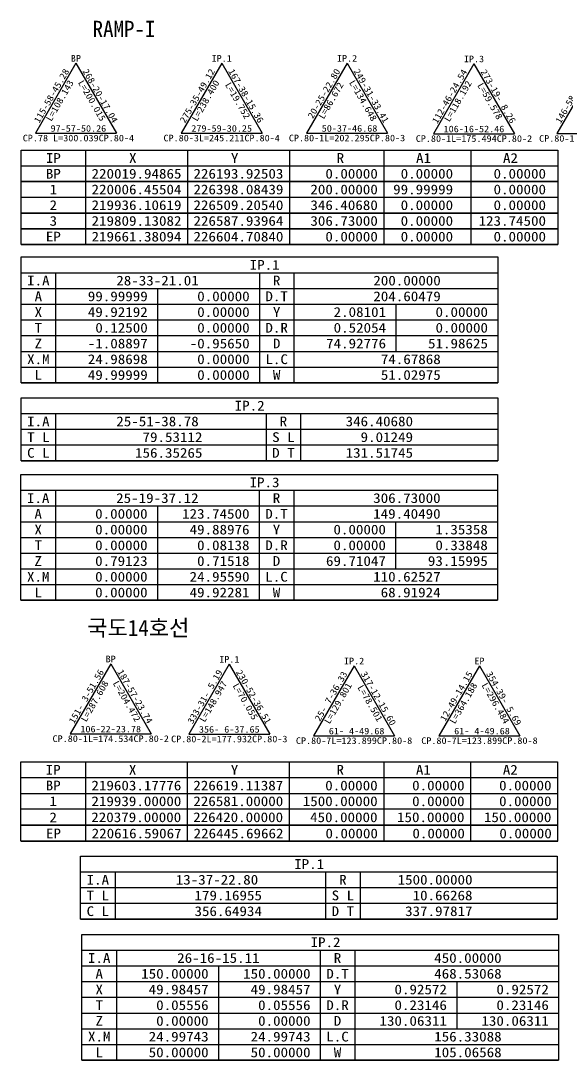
# Model space of a CAD drawing. Extents: x 233244 to 234009, y 219707 to 220193.
# Drawn here: x 233243.8 to 233499, y 219706.9 to 220192.6 of the extents above; entities that cross this region are included whole.
import ezdxf
from ezdxf.enums import TextEntityAlignment as Align

# ---------------------------------------------------------------- set-up
doc = ezdxf.new("R2010")
doc.units = 0
doc.header["$LTSCALE"] = 127
doc.header["$MEASUREMENT"] = 0
for name, color, linetype in [('CA-ALGN-TEXT', 3, 'CONTINUOUS'), ('CA-LEAD', 1, 'CONTINUOUS'), ('CA-TABL-LIN1', 4, 'CONTINUOUS'), ('CA-TABL-LIN2', 1, 'CONTINUOUS'), ('CA-TABL-TEX1', 6, 'CONTINUOUS'), ('CA-TABL-TEX2', 3, 'CONTINUOUS'), ('CA-TEXT', 3, 'CONTINUOUS'), ('CZ-TEX1', 6, 'CONTINUOUS')]:
    doc.layers.add(name, color=color, linetype=linetype)
doc.styles.add('GHS', font='DotumChe.ttf')

msp = doc.modelspace()

# ---------------------------------------------------------------- linework, layer by layer
at = {"layer": 'CA-LEAD'}
for p, q in [((233269.49, 220172.8), (233250.59, 220140.06)), ((233269.49, 220172.8), (233288.39, 220140.06)), ((233337.58, 220172.8), (233318.68, 220140.06)), ((233337.58, 220172.8), (233356.48, 220140.06)), ((233396.12, 220172.82), (233377.22, 220140.08)), ((233396.12, 220172.82), (233415.02, 220140.08)), ((233455.4, 220172.55), (233436.5, 220139.81)), ((233455.4, 220172.55), (233474.3, 220139.81)), ((233513.01, 220172.61), (233494.11, 220139.88)), ((233250.59, 220140.06), (233288.39, 220140.06)), ((233318.68, 220140.06), (233356.48, 220140.06)), ((233377.22, 220140.08), (233415.02, 220140.08)), ((233436.5, 220139.81), (233474.3, 220139.81)), ((233494.11, 220139.88), (233531.91, 220139.88)), ((233285.76, 219892.12), (233266.86, 219859.38)), ((233285.76, 219892.12), (233304.66, 219859.38)), ((233341.14, 219891.97), (233322.24, 219859.24)), ((233341.14, 219891.97), (233360.04, 219859.24)), ((233399.43, 219891.19), (233380.53, 219858.45)), ((233399.43, 219891.19), (233418.33, 219858.45)), ((233457.98, 219891.19), (233439.08, 219858.45)), ((233457.98, 219891.19), (233476.88, 219858.45)), ((233266.86, 219859.38), (233304.66, 219859.38)), ((233322.24, 219859.24), (233360.04, 219859.24)), ((233380.53, 219858.45), (233418.33, 219858.45)), ((233439.08, 219858.45), (233476.88, 219858.45))]:
    msp.add_line(p, q, dxfattribs=at)
at = {"layer": 'CA-TABL-LIN1'}
for p, q in [((233243.91, 220088.07), (233243.91, 220132.17)), ((233243.91, 220132.17), (233494.51, 220132.17)), ((233494.51, 220132.17), (233494.51, 220088.07)), ((233243.91, 220124.82), (233494.51, 220124.82)), ((233243.91, 220023.43), (233243.91, 220082.23)), ((233243.91, 220082.23), (233466.51, 220082.23)), ((233466.51, 220082.23), (233466.51, 220023.43)), ((233243.91, 220074.88), (233466.51, 220074.88)), ((233243.91, 220023.43), (233466.51, 220023.43)), ((233466.51, 220023.43), (233243.91, 220023.43)), ((233243.91, 219987.03), (233243.91, 220016.43)), ((233243.91, 220016.43), (233466.51, 220016.43)), ((233466.51, 220016.43), (233466.51, 219987.03)), ((233243.91, 220009.08), (233466.51, 220009.08)), ((233243.91, 219987.03), (233466.51, 219987.03)), ((233466.51, 219987.03), (233243.91, 219987.03)), ((233243.84, 219921.78), (233243.84, 219980.58)), ((233243.84, 219980.58), (233466.44, 219980.58)), ((233466.44, 219980.58), (233466.44, 219921.78)), ((233243.84, 219973.23), (233466.44, 219973.23)), ((233243.84, 219921.78), (233466.44, 219921.78)), ((233466.44, 219921.78), (233243.84, 219921.78)), ((233243.84, 219809.17), (233243.84, 219846.27)), ((233243.84, 219846.27), (233494.44, 219846.27)), ((233494.44, 219846.27), (233494.44, 219809.17)), ((233243.84, 219838.92), (233494.44, 219838.92)), ((233494.56, 219809.17), (233243.84, 219809.17)), ((233271.69, 219772.84), (233271.69, 219802.24)), ((233271.69, 219802.24), (233494.29, 219802.24)), ((233494.29, 219802.24), (233494.29, 219772.84)), ((233271.69, 219794.89), (233494.29, 219794.89)), ((233271.69, 219772.84), (233494.29, 219772.84)), ((233494.29, 219772.84), (233271.69, 219772.84)), ((233272.34, 219706.87), (233272.34, 219765.67)), ((233272.34, 219765.67), (233494.94, 219765.67)), ((233494.94, 219765.67), (233494.94, 219706.87)), ((233272.34, 219758.32), (233494.94, 219758.32)), ((233272.34, 219706.87), (233494.94, 219706.87)), ((233494.94, 219706.87), (233272.34, 219706.87))]:
    msp.add_line(p, q, dxfattribs=at)
at = {"layer": 'CA-TABL-LIN2'}
for p, q in [((233274.01, 220132.17), (233274.01, 220088.07)), ((233321.61, 220132.17), (233321.61, 220088.07)), ((233369.21, 220132.17), (233369.21, 220088.07)), ((233413.31, 220132.17), (233413.31, 220088.07)), ((233453.91, 220132.17), (233453.91, 220088.07)), ((233243.91, 220117.47), (233494.51, 220117.47)), ((233494.51, 220117.47), (233243.91, 220117.47)), ((233243.91, 220110.12), (233494.51, 220110.12)), ((233243.91, 220102.77), (233494.51, 220102.77)), ((233494.51, 220102.77), (233243.91, 220102.77)), ((233243.91, 220095.42), (233494.51, 220095.42)), ((233494.51, 220095.42), (233243.91, 220095.42)), ((233243.91, 220088.07), (233494.51, 220088.07)), ((233494.51, 220088.07), (233243.91, 220088.07)), ((233260.01, 220074.88), (233260.01, 220023.43)), ((233355.21, 220074.88), (233355.21, 220023.43)), ((233371.31, 220074.88), (233371.31, 220023.43)), ((233243.91, 220067.53), (233466.51, 220067.53)), ((233307.61, 220067.53), (233307.61, 220023.43)), ((233243.91, 220060.18), (233466.51, 220060.18)), ((233418.91, 220060.18), (233418.91, 220038.13)), ((233243.91, 220052.83), (233466.51, 220052.83)), ((233243.91, 220045.48), (233466.51, 220045.48)), ((233243.91, 220038.13), (233466.51, 220038.13)), ((233243.91, 220030.78), (233466.51, 220030.78)), ((233260.01, 220009.08), (233260.01, 219987.03)), ((233358.36, 220009.08), (233358.36, 219987.03)), ((233374.46, 220009.08), (233374.46, 219987.03)), ((233243.91, 220001.73), (233466.51, 220001.73)), ((233243.91, 219994.38), (233466.51, 219994.38)), ((233259.94, 219973.23), (233259.94, 219921.78)), ((233355.14, 219973.23), (233355.14, 219921.78)), ((233371.24, 219973.23), (233371.24, 219921.78)), ((233243.84, 219965.88), (233466.44, 219965.88)), ((233307.54, 219965.88), (233307.54, 219921.78)), ((233243.84, 219958.53), (233466.44, 219958.53)), ((233418.84, 219958.53), (233418.84, 219936.48)), ((233243.84, 219951.18), (233466.44, 219951.18)), ((233243.84, 219943.83), (233466.44, 219943.83)), ((233243.84, 219936.48), (233466.44, 219936.48)), ((233243.84, 219929.13), (233466.44, 219929.13)), ((233273.94, 219846.27), (233273.94, 219809.17)), ((233321.54, 219846.27), (233321.54, 219809.17)), ((233369.14, 219846.27), (233369.14, 219809.17)), ((233413.24, 219846.27), (233413.24, 219809.17)), ((233453.84, 219846.27), (233453.84, 219809.17)), ((233243.84, 219831.57), (233494.44, 219831.57)), ((233494.44, 219824.22), (233243.84, 219824.22)), ((233494.37, 219816.74), (233243.77, 219816.74)), ((233243.77, 219816.74), (233494.37, 219816.74)), ((233243.96, 219809.17), (233494.56, 219809.17)), ((233287.79, 219794.89), (233287.79, 219772.84)), ((233386.14, 219794.89), (233386.14, 219772.84)), ((233402.24, 219794.89), (233402.24, 219772.84)), ((233271.69, 219787.54), (233494.29, 219787.54)), ((233271.69, 219780.19), (233494.29, 219780.19)), ((233288.44, 219758.32), (233288.44, 219706.87)), ((233383.64, 219758.32), (233383.64, 219706.87)), ((233399.74, 219758.32), (233399.74, 219706.87)), ((233272.34, 219750.97), (233494.94, 219750.97)), ((233336.04, 219750.97), (233336.04, 219706.87)), ((233272.34, 219743.62), (233494.94, 219743.62)), ((233447.34, 219743.62), (233447.34, 219721.57)), ((233272.34, 219736.27), (233494.94, 219736.27)), ((233272.34, 219728.92), (233494.94, 219728.92)), ((233272.34, 219721.57), (233494.94, 219721.57)), ((233272.34, 219714.22), (233494.94, 219714.22))]:
    msp.add_line(p, q, dxfattribs=at)

# ---------------------------------------------------------------- texts
at = {"layer": 'CA-ALGN-TEXT', "style": 'GHS', "width": 1.128305}
for s, p, p2 in [('BP', (233267.13, 220173.51), (233271.85, 220173.51)), ('IP.1', (233332.86, 220173.51), (233342.31, 220173.51)), ('IP.2', (233391.4, 220173.53), (233400.85, 220173.53)), ('IP.3', (233450.68, 220173.26), (233460.13, 220173.26)), ('CP.78', (233244.68, 220136.28), (233256.5, 220136.28)), ('CP.80-4', (233280.12, 220136.28), (233296.66, 220136.28)), ('CP.80-3', (233310.41, 220136.28), (233326.95, 220136.28)), ('CP.80-4', (233348.21, 220136.28), (233364.75, 220136.28)), ('CP.80-1', (233368.95, 220136.3), (233385.49, 220136.3)), ('CP.80-3', (233406.75, 220136.3), (233423.29, 220136.3)), ('CP.80-1', (233428.23, 220136.03), (233444.77, 220136.03)), ('CP.80-2', (233466.03, 220136.03), (233482.57, 220136.03)), ('CP.80-1', (233485.84, 220136.1), (233502.38, 220136.1)), ('BP', (233283.4, 219892.83), (233288.13, 219892.83)), ('IP.1', (233336.42, 219892.68), (233345.87, 219892.68)), ('IP.2', (233394.71, 219891.9), (233404.16, 219891.9)), ('EP', (233455.62, 219891.9), (233460.35, 219891.9)), ('CP.80-1', (233258.59, 219855.6), (233275.13, 219855.6)), ('CP.80-2', (233296.39, 219855.6), (233312.93, 219855.6)), ('CP.80-2', (233313.97, 219855.46), (233330.51, 219855.46)), ('CP.80-3', (233351.77, 219855.46), (233368.31, 219855.46)), ('CP.80-7', (233372.26, 219854.67), (233388.8, 219854.67)), ('CP.80-8', (233410.06, 219854.67), (233426.6, 219854.67)), ('CP.80-7', (233430.81, 219854.67), (233447.35, 219854.67)), ('CP.80-8', (233468.61, 219854.67), (233485.15, 219854.67))]:
    msp.add_text(s, height=3.071, dxfattribs=at).set_placement(p, p2, align=Align.FIT)
at = {"layer": 'CA-TABL-TEX1', "style": 'GHS', "width": 1.128305}
for s, p, p2 in [('IP', (233255.46, 220126.22), (233262.46, 220126.22)), ('X', (233294.31, 220126.22), (233297.81, 220126.22)), ('Y', (233341.91, 220126.22), (233345.41, 220126.22)), ('R', (233391.26, 220126.22), (233394.76, 220126.22)), ('A1', (233428.36, 220126.22), (233435.36, 220126.22)), ('A2', (233468.96, 220126.22), (233475.96, 220126.22)), ('IP.1', (233350.66, 220076.28), (233364.66, 220076.28)), ('IP.2', (233343.66, 220010.48), (233357.66, 220010.48)), ('IP.3', (233350.59, 219974.63), (233364.59, 219974.63)), ('IP', (233255.39, 219840.32), (233262.39, 219840.32)), ('X', (233294.24, 219840.32), (233297.74, 219840.32)), ('Y', (233341.84, 219840.32), (233345.34, 219840.32)), ('R', (233391.19, 219840.32), (233394.69, 219840.32)), ('A1', (233428.29, 219840.32), (233435.29, 219840.32)), ('A2', (233468.89, 219840.32), (233475.89, 219840.32)), ('IP.1', (233371.44, 219796.29), (233385.44, 219796.29)), ('IP.2', (233379.09, 219759.72), (233393.09, 219759.72))]:
    msp.add_text(s, height=4.55, dxfattribs=at).set_placement(p, p2, align=Align.FIT)
at = {"layer": 'CA-TABL-TEX2', "style": 'GHS', "width": 1.128305}
for s, p, p2 in [('BP', (233255.46, 220118.87), (233262.46, 220118.87)), ('220019.94865', (233276.81, 220118.87), (233318.81, 220118.87)), ('226193.92503', (233324.41, 220118.87), (233366.41, 220118.87)), ('    0.00000', (233372.01, 220118.87), (233410.51, 220118.87)), ('   0.00000', (233410.67, 220118.87), (233445.67, 220118.87)), ('   0.00000', (233454.06, 220118.87), (233489.06, 220118.87)), ('1', (233257.21, 220111.52), (233260.71, 220111.52)), ('220006.45504', (233276.81, 220111.52), (233318.81, 220111.52)), ('226398.08439', (233324.41, 220111.52), (233366.41, 220111.52)), ('  200.00000', (233372.01, 220111.52), (233410.51, 220111.52)), ('  99.99999', (233410.67, 220111.52), (233445.67, 220111.52)), ('   0.00000', (233454.06, 220111.52), (233489.06, 220111.52)), ('2', (233257.21, 220104.17), (233260.71, 220104.17)), ('219936.10619', (233276.81, 220104.17), (233318.81, 220104.17)), ('226509.20540', (233324.41, 220104.17), (233366.41, 220104.17)), ('  346.40680', (233372.01, 220104.17), (233410.51, 220104.17)), ('   0.00000', (233410.67, 220104.17), (233445.67, 220104.17)), ('   0.00000', (233454.06, 220104.17), (233489.06, 220104.17)), ('3', (233257.21, 220096.82), (233260.71, 220096.82)), ('219809.13082', (233276.81, 220096.82), (233318.81, 220096.82)), ('226587.93964', (233324.41, 220096.82), (233366.41, 220096.82)), ('  306.73000', (233372.01, 220096.82), (233410.51, 220096.82)), ('   0.00000', (233410.67, 220096.82), (233445.67, 220096.82)), (' 123.74500', (233454.06, 220096.82), (233489.06, 220096.82)), ('EP', (233255.46, 220089.47), (233262.46, 220089.47)), ('219661.38094', (233276.81, 220089.47), (233318.81, 220089.47)), ('226604.70840', (233324.41, 220089.47), (233366.41, 220089.47)), ('    0.00000', (233372.01, 220089.47), (233410.51, 220089.47)), ('   0.00000', (233410.67, 220089.47), (233445.67, 220089.47)), ('   0.00000', (233454.06, 220089.47), (233489.06, 220089.47)), ('I.A', (233246.71, 220068.93), (233257.21, 220068.93)), ('28-33-21.01', (233288.36, 220068.93), (233326.86, 220068.93)), ('28-33-21.01', (233288.36, 220068.93), (233326.86, 220068.93)), ('R', (233361.51, 220068.93), (233365.01, 220068.93)), ('   200.00000', (233397.91, 220068.93), (233439.91, 220068.93)), ('A', (233250.21, 220061.58), (233253.71, 220061.58)), ('    99.99999', (233261.06, 220061.58), (233303.06, 220061.58)), ('     0.00000', (233308.66, 220061.58), (233350.66, 220061.58)), ('D.T', (233358.01, 220061.58), (233368.51, 220061.58)), ('   204.60479', (233397.91, 220061.58), (233439.91, 220061.58)), ('X', (233250.21, 220054.23), (233253.71, 220054.23)), ('    49.92192', (233261.06, 220054.23), (233303.06, 220054.23)), ('     0.00000', (233308.66, 220054.23), (233350.66, 220054.23)), ('Y', (233361.51, 220054.23), (233365.01, 220054.23)), ('     2.08101', (233372.36, 220054.23), (233414.36, 220054.23)), ('     0.00000', (233419.96, 220054.23), (233461.96, 220054.23)), ('T', (233250.21, 220046.88), (233253.71, 220046.88)), ('     0.12500', (233261.06, 220046.88), (233303.06, 220046.88)), ('     0.00000', (233308.66, 220046.88), (233350.66, 220046.88)), ('D.R', (233358.01, 220046.88), (233368.51, 220046.88)), ('     0.52054', (233372.36, 220046.88), (233414.36, 220046.88)), ('     0.00000', (233419.96, 220046.88), (233461.96, 220046.88)), ('Z', (233250.21, 220039.53), (233253.71, 220039.53)), ('    -1.08897', (233261.06, 220039.53), (233303.06, 220039.53)), ('    -0.95650', (233308.66, 220039.53), (233350.66, 220039.53)), ('D', (233361.51, 220039.53), (233365.01, 220039.53)), ('    74.92776', (233372.36, 220039.53), (233414.36, 220039.53)), ('    51.98625', (233419.96, 220039.53), (233461.96, 220039.53)), ('X.M', (233246.71, 220032.18), (233257.21, 220032.18)), ('    24.98698', (233261.06, 220032.18), (233303.06, 220032.18)), ('     0.00000', (233308.66, 220032.18), (233350.66, 220032.18)), ('L.C', (233358.01, 220032.18), (233368.51, 220032.18)), ('    74.67868', (233397.91, 220032.18), (233439.91, 220032.18)), ('L', (233250.21, 220024.83), (233253.71, 220024.83)), ('    49.99999', (233261.06, 220024.83), (233303.06, 220024.83)), ('     0.00000', (233308.66, 220024.83), (233350.66, 220024.83)), ('W', (233361.51, 220024.83), (233365.01, 220024.83)), ('    51.02975', (233397.91, 220024.83), (233439.91, 220024.83)), ('I.A', (233246.71, 220003.13), (233257.21, 220003.13)), ('25-51-38.78', (233288.36, 220003.13), (233326.86, 220003.13)), ('25-51-38.78', (233288.36, 220003.13), (233326.86, 220003.13)), ('R', (233364.66, 220003.13), (233368.16, 220003.13)), ('   346.40680', (233384.96, 220003.13), (233426.96, 220003.13)), ('T L', (233246.71, 219995.78), (233257.21, 219995.78)), ('    79.53112', (233286.61, 219995.78), (233328.61, 219995.78)), ('S L', (233361.16, 219995.78), (233371.66, 219995.78)), ('     9.01249', (233384.96, 219995.78), (233426.96, 219995.78)), ('C L', (233246.71, 219988.43), (233257.21, 219988.43)), ('   156.35265', (233286.61, 219988.43), (233328.61, 219988.43)), ('D T', (233361.16, 219988.43), (233371.66, 219988.43)), ('   131.51745', (233384.96, 219988.43), (233426.96, 219988.43)), ('I.A', (233246.64, 219967.28), (233257.14, 219967.28)), ('25-19-37.12', (233288.29, 219967.28), (233326.79, 219967.28)), ('25-19-37.12', (233288.29, 219967.28), (233326.79, 219967.28)), ('R', (233361.44, 219967.28), (233364.94, 219967.28)), ('   306.73000', (233397.84, 219967.28), (233439.84, 219967.28)), ('A', (233250.14, 219959.93), (233253.64, 219959.93)), ('     0.00000', (233260.99, 219959.93), (233302.99, 219959.93)), ('   123.74500', (233308.59, 219959.93), (233350.59, 219959.93)), ('D.T', (233357.94, 219959.93), (233368.44, 219959.93)), ('   149.40490', (233397.84, 219959.93), (233439.84, 219959.93)), ('X', (233250.14, 219952.58), (233253.64, 219952.58)), ('     0.00000', (233260.99, 219952.58), (233302.99, 219952.58)), ('    49.88976', (233308.59, 219952.58), (233350.59, 219952.58)), ('Y', (233361.44, 219952.58), (233364.94, 219952.58)), ('     0.00000', (233372.29, 219952.58), (233414.29, 219952.58)), ('     1.35358', (233419.89, 219952.58), (233461.89, 219952.58)), ('T', (233250.14, 219945.23), (233253.64, 219945.23)), ('     0.00000', (233260.99, 219945.23), (233302.99, 219945.23)), ('     0.08138', (233308.59, 219945.23), (233350.59, 219945.23)), ('D.R', (233357.94, 219945.23), (233368.44, 219945.23)), ('     0.00000', (233372.29, 219945.23), (233414.29, 219945.23)), ('     0.33848', (233419.89, 219945.23), (233461.89, 219945.23)), ('Z', (233250.14, 219937.88), (233253.64, 219937.88)), ('     0.79123', (233260.99, 219937.88), (233302.99, 219937.88)), ('     0.71518', (233308.59, 219937.88), (233350.59, 219937.88)), ('D', (233361.44, 219937.88), (233364.94, 219937.88)), ('    69.71047', (233372.29, 219937.88), (233414.29, 219937.88)), ('    93.15995', (233419.89, 219937.88), (233461.89, 219937.88)), ('X.M', (233246.64, 219930.53), (233257.14, 219930.53)), ('     0.00000', (233260.99, 219930.53), (233302.99, 219930.53)), ('    24.95590', (233308.59, 219930.53), (233350.59, 219930.53)), ('L.C', (233357.94, 219930.53), (233368.44, 219930.53)), ('   110.62527', (233397.84, 219930.53), (233439.84, 219930.53)), ('L', (233250.14, 219923.18), (233253.64, 219923.18)), ('     0.00000', (233260.99, 219923.18), (233302.99, 219923.18)), ('    49.92281', (233308.59, 219923.18), (233350.59, 219923.18)), ('W', (233361.44, 219923.18), (233364.94, 219923.18)), ('    68.91924', (233397.84, 219923.18), (233439.84, 219923.18)), ('BP', (233255.39, 219832.97), (233262.39, 219832.97)), ('219603.17776', (233276.74, 219832.97), (233318.74, 219832.97)), ('226619.11387', (233324.34, 219832.97), (233366.34, 219832.97)), ('    0.00000', (233371.94, 219832.97), (233410.44, 219832.97)), ('   0.00000', (233416.04, 219832.97), (233451.04, 219832.97)), ('   0.00000', (233456.64, 219832.97), (233491.64, 219832.97)), ('1', (233257.14, 219825.62), (233260.64, 219825.62)), ('219939.00000', (233276.74, 219825.62), (233318.74, 219825.62)), ('226581.00000', (233324.34, 219825.62), (233366.34, 219825.62)), (' 1500.00000', (233371.94, 219825.62), (233410.44, 219825.62)), ('   0.00000', (233416.04, 219825.62), (233451.04, 219825.62)), ('   0.00000', (233456.64, 219825.62), (233491.64, 219825.62)), ('2', (233257.14, 219818.07), (233260.64, 219818.07)), ('220379.00000', (233276.67, 219818.14), (233318.67, 219818.14)), ('226420.00000', (233324.27, 219818.14), (233366.27, 219818.14)), ('  450.00000', (233371.87, 219818.14), (233410.37, 219818.14)), (' 150.00000', (233415.97, 219818.14), (233450.97, 219818.14)), (' 150.00000', (233456.57, 219818.14), (233491.57, 219818.14)), ('EP', (233255.51, 219810.57), (233262.51, 219810.57)), ('220616.59067', (233276.86, 219810.57), (233318.86, 219810.57)), ('226445.69662', (233324.46, 219810.57), (233366.46, 219810.57)), ('    0.00000', (233372.06, 219810.57), (233410.56, 219810.57)), ('   0.00000', (233416.16, 219810.57), (233451.16, 219810.57)), ('   0.00000', (233456.76, 219810.57), (233491.76, 219810.57)), ('I.A', (233274.49, 219788.94), (233284.99, 219788.94)), ('13-37-22.80', (233316.14, 219788.94), (233354.64, 219788.94)), ('13-37-22.80', (233316.14, 219788.94), (233354.64, 219788.94)), ('R', (233392.44, 219788.94), (233395.94, 219788.94)), ('  1500.00000', (233412.74, 219788.94), (233454.74, 219788.94)), ('T L', (233274.49, 219781.59), (233284.99, 219781.59)), ('   179.16955', (233314.39, 219781.59), (233356.39, 219781.59)), ('S L', (233388.94, 219781.59), (233399.44, 219781.59)), ('    10.66268', (233412.74, 219781.59), (233454.74, 219781.59)), ('C L', (233274.49, 219774.24), (233284.99, 219774.24)), ('   356.64934', (233314.39, 219774.24), (233356.39, 219774.24)), ('D T', (233388.94, 219774.24), (233399.44, 219774.24)), ('   337.97817', (233412.74, 219774.24), (233454.74, 219774.24)), ('I.A', (233275.14, 219752.37), (233285.64, 219752.37)), ('26-16-15.11', (233316.79, 219752.37), (233355.29, 219752.37)), ('26-16-15.11', (233316.79, 219752.37), (233355.29, 219752.37)), ('R', (233389.94, 219752.37), (233393.44, 219752.37)), ('   450.00000', (233426.34, 219752.37), (233468.34, 219752.37)), ('A', (233278.64, 219745.02), (233282.14, 219745.02)), ('   150.00000', (233289.49, 219745.02), (233331.49, 219745.02)), ('   150.00000', (233337.09, 219745.02), (233379.09, 219745.02)), ('D.T', (233386.44, 219745.02), (233396.94, 219745.02)), ('   468.53068', (233426.34, 219745.02), (233468.34, 219745.02)), ('X', (233278.64, 219737.67), (233282.14, 219737.67)), ('    49.98457', (233289.49, 219737.67), (233331.49, 219737.67)), ('    49.98457', (233337.09, 219737.67), (233379.09, 219737.67)), ('Y', (233389.94, 219737.67), (233393.44, 219737.67)), ('     0.92572', (233400.79, 219737.67), (233442.79, 219737.67)), ('     0.92572', (233448.39, 219737.67), (233490.39, 219737.67)), ('T', (233278.64, 219730.32), (233282.14, 219730.32)), ('     0.05556', (233289.49, 219730.32), (233331.49, 219730.32)), ('     0.05556', (233337.09, 219730.32), (233379.09, 219730.32)), ('D.R', (233386.44, 219730.32), (233396.94, 219730.32)), ('     0.23146', (233400.79, 219730.32), (233442.79, 219730.32)), ('     0.23146', (233448.39, 219730.32), (233490.39, 219730.32)), ('Z', (233278.64, 219722.97), (233282.14, 219722.97)), ('     0.00000', (233289.49, 219722.97), (233331.49, 219722.97)), ('     0.00000', (233337.09, 219722.97), (233379.09, 219722.97)), ('D', (233389.94, 219722.97), (233393.44, 219722.97)), ('   130.06311', (233400.79, 219722.97), (233442.79, 219722.97)), ('   130.06311', (233448.39, 219722.97), (233490.39, 219722.97)), ('X.M', (233275.14, 219715.62), (233285.64, 219715.62)), ('    24.99743', (233289.49, 219715.62), (233331.49, 219715.62)), ('    24.99743', (233337.09, 219715.62), (233379.09, 219715.62)), ('L.C', (233386.44, 219715.62), (233396.94, 219715.62)), ('   156.33088', (233426.34, 219715.62), (233468.34, 219715.62)), ('L', (233278.64, 219708.27), (233282.14, 219708.27)), ('    50.00000', (233289.49, 219708.27), (233331.49, 219708.27)), ('    50.00000', (233337.09, 219708.27), (233379.09, 219708.27)), ('W', (233389.94, 219708.27), (233393.44, 219708.27)), ('   105.06568', (233426.34, 219708.27), (233468.34, 219708.27))]:
    msp.add_text(s, height=4.55, dxfattribs=at).set_placement(p, p2, align=Align.FIT)
msp.add_text('354-39- 5.69', height=3.0712, rotation=300, dxfattribs=at).set_placement((233460.96, 219887.45), (233475.13, 219862.9), align=Align.FIT)
at = {"layer": 'CA-TEXT', "style": 'GHS', "width": 1.128305}
for s, height, rotation, p, p2 in [('115-58-45.28', 3.0713, 60, (233252.34, 220144.51), (233266.51, 220169.06)), ('268-20-17.04', 3.0713, 300, (233272.47, 220169.06), (233286.64, 220144.51)), ('275-35-49.12', 3.0713, 60, (233320.43, 220144.51), (233334.61, 220169.06)), ('167-38-15.36', 3.0713, 300, (233340.56, 220169.06), (233354.73, 220144.51)), (' 20-25-22.80', 3.0713, 60, (233378.97, 220144.53), (233393.15, 220169.08)), ('249-31-33.41', 3.0713, 300, (233399.1, 220169.08), (233413.27, 220144.53)), ('112-46-24.54', 3.0713, 60, (233438.25, 220144.26), (233452.43, 220168.81)), ('273-19- 8.26', 3.0713, 300, (233458.38, 220168.81), (233472.55, 220144.26)), ('146-58-55.33', 3.0713, 60, (233495.86, 220144.32), (233510.03, 220168.87)), ('L=108.143', 3.071, 60, (233258, 220145.33), (233268.63, 220163.75)), ('L=200.015', 3.071, 300, (233270.35, 220163.75), (233280.98, 220145.33)), ('L=238.400', 3.071, 60, (233326.09, 220145.33), (233336.72, 220163.75)), ('L=19.752', 3.071, 300, (233339.03, 220162.72), (233348.48, 220146.36)), ('L=86.672', 3.071, 60, (233385.22, 220146.38), (233394.67, 220162.74)), ('L=134.648', 3.071, 300, (233396.98, 220163.77), (233407.61, 220145.35)), ('L=118.192', 3.071, 60, (233443.91, 220145.09), (233454.54, 220163.5)), ('L=59.578', 3.071, 300, (233456.85, 220162.48), (233466.3, 220146.11)), ('151- 3-51.56', 3.0712, 60, (233268.61, 219863.83), (233282.79, 219888.38)), ('187-57-23.74', 3.0712, 300, (233288.74, 219888.38), (233302.91, 219863.83)), ('333-31- 5.19', 3.0712, 60, (233323.99, 219863.68), (233338.17, 219888.24)), ('230-52-36.51', 3.0712, 300, (233344.12, 219888.24), (233358.29, 219863.68)), (' 25- 7-36.33', 3.0712, 60, (233382.28, 219862.9), (233396.46, 219887.45)), ('317-12-15.60', 3.0712, 300, (233402.41, 219887.45), (233416.58, 219862.9)), (' 12-49-14.15', 3.0712, 60, (233440.83, 219862.9), (233455.01, 219887.45)), ('L=287.608', 3.071, 60, (233274.27, 219864.65), (233284.9, 219883.07)), ('L=204.472', 3.071, 300, (233286.62, 219883.07), (233297.25, 219864.65)), ('L=148.947', 3.071, 60, (233329.65, 219864.51), (233340.28, 219882.92)), ('L=70.055', 3.071, 300, (233342.59, 219881.9), (233352.04, 219865.53)), ('L=129.801', 3.071, 60, (233387.94, 219863.72), (233398.57, 219882.14)), ('L=78.501', 3.071, 300, (233400.88, 219881.11), (233410.33, 219864.75)), ('L=364.188', 3.071, 60, (233446.49, 219863.72), (233457.12, 219882.14)), ('L=296.484', 3.071, 300, (233458.84, 219882.14), (233469.48, 219863.72))]:
    msp.add_text(s, height=height, rotation=rotation, dxfattribs=at).set_placement(p, p2, align=Align.FIT)
for s, height, p, p2 in [(' 97-57-50.26', 3.0713, (233255.31, 220140.77), (233283.66, 220140.77)), ('279-59-30.25', 3.0713, (233323.41, 220140.77), (233351.76, 220140.77)), (' 50-37-46.68', 3.0713, (233381.95, 220140.79), (233410.3, 220140.79)), ('L=202.295', 3.071, (233385.49, 220136.3), (233406.75, 220136.3)), ('106-16-52.46', 3.0713, (233441.23, 220140.52), (233469.58, 220140.52)), ('L=300.039', 3.071, (233258.86, 220136.28), (233280.12, 220136.28)), ('L=245.211', 3.071, (233326.95, 220136.28), (233348.21, 220136.28)), ('L=175.494', 3.071, (233444.77, 220136.03), (233466.03, 220136.03)), ('106-22-23.78', 3.0712, (233271.59, 219860.09), (233299.94, 219860.09)), ('356- 6-37.65', 3.0712, (233326.97, 219859.95), (233355.32, 219859.95)), ('L=174.534', 3.071, (233275.13, 219855.6), (233296.39, 219855.6)), ('L=177.932', 3.071, (233330.51, 219855.46), (233351.77, 219855.46)), (' 61- 4-49.68', 3.0712, (233385.26, 219859.16), (233413.61, 219859.16)), ('L=123.899', 3.071, (233388.8, 219854.67), (233410.06, 219854.67)), (' 61- 4-49.68', 3.0712, (233443.81, 219859.16), (233472.16, 219859.16)), ('L=123.899', 3.071, (233447.35, 219854.67), (233468.61, 219854.67))]:
    msp.add_text(s, height=height, dxfattribs=at).set_placement(p, p2, align=Align.FIT)
at = {"layer": 'CZ-TEX1', "style": 'GHS'}
for s, p in [('RAMP-I', (233277.3, 220185.05)), ('국도14호선', (233274.77, 219905.16))]:
    msp.add_text(s, height=7.56, dxfattribs=at).set_placement(p)

doc.saveas('drawing.dxf')
